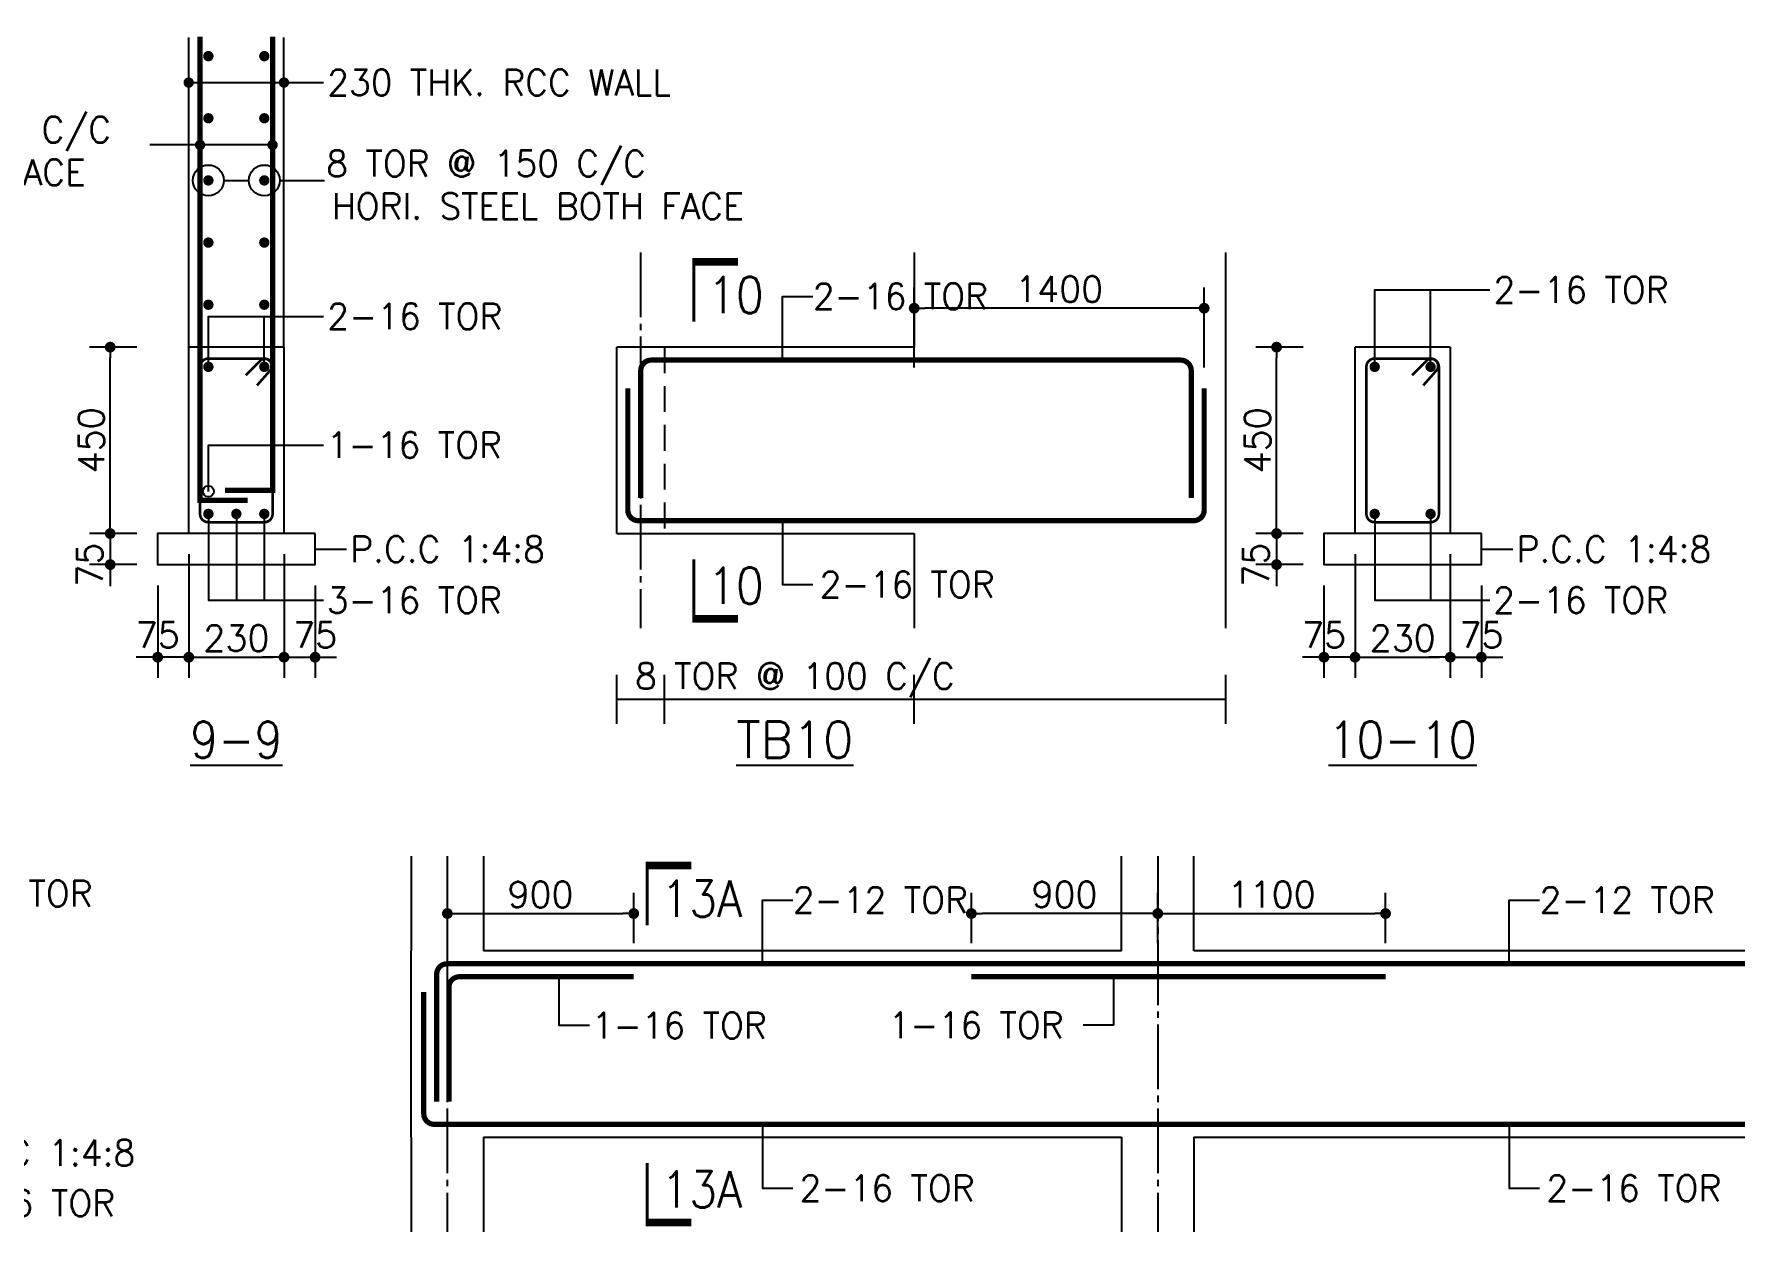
# Model space of a CAD drawing. Extents: x -200722 to 834823, y -494970 to 88783.
# Drawn here: x 269703 to 286128, y -381588 to -370021 of the extents above; entities that cross this region are included whole.
import ezdxf
from ezdxf.enums import TextEntityAlignment as Align

# ---------------------------------------------------------------- set-up
doc = ezdxf.new("R2010")
doc.units = 0
doc.header["$LTSCALE"] = 100
doc.header["$MEASUREMENT"] = 0
doc.header["$PDMODE"] = 34
doc.linetypes.add('CL', pattern=[3.25, 2.5, -0.25, 0.25, -0.25])
doc.linetypes.add('HIDDEN', pattern=[0.375, 0.25, -0.125])
doc.layers.get('0').update_dxf_attribs({"linetype": 'CONTINUOUS'})
doc.layers.get('DEFPOINTS').update_dxf_attribs({"linetype": 'CONTINUOUS'})
for name, color, linetype in [('ARO', 7, 'CONTINUOUS'), ('B_NO', 3, 'CONTINUOUS'), ('BEAM', 4, 'CONTINUOUS'), ('CL', 8, 'CL'), ('FOOTING DIM', 4, 'CONTINUOUS'), ('STEEL', 6, 'CONTINUOUS'), ('TEXT', 2, 'CONTINUOUS')]:
    doc.layers.add(name, color=color, linetype=linetype)
doc.styles.add('ROMANS', font='romans.shx')
doc.styles.get("Standard").update_dxf_attribs({"font": 'simplex.shx'})
doc.linetypes.add('ZIGZAG', pattern='A,0.0001,-0.2,[131,ltypeshp.shx,S=0.2,R=0,X=-0.2,Y=0],-0.4,[131,ltypeshp.shx,S=0.2,R=180,X=0.2,Y=0],-0.2', length=0.8001)
doc.dimstyles.new('STANDARD$0', dxfattribs={"dimtxt": 2.5, "dimasz": 2.5, "dimexe": 2, "dimexo": 0.7, "dimgap": 0.9, "dimtad": 1, "dimdec": 0, "dimdsep": 46, "dimtxsty": 'ROMANS', "dimcen": 0.09, "dimclrd": 4, "dimclre": 4, "dimclrt": 3, "dimadec": 0, "dimazin": 0, "dimtfac": 1, "dimtdec": 0, "dimtmove": 0, "dimatfit": 3, "dimfxl": 1, "dimtolj": 1, "dimtzin": 0, "dimarcsym": 0})

# ---------------------------------------------------------------- blocks, each defined once
blk = doc.blocks.new('DOT')
at = {"color": 0, "linetype": 'ByBlock'}
blk.add_line((-0.5, 0), (-1, 0), dxfattribs=at)
at = {"color": 0, "linetype": 'ByBlock', "const_width": 0.5}
blk.add_lwpolyline([(-0.25, 0, 1), (0.25, 0, 1)], format="xyb", close=True, dxfattribs=at)
blk = doc.blocks.new('*D1467')
at = {"layer": 'BEAM', "color": 0, "lineweight": -2, "transparency": 16777216}
for p, q in [((271197, -375044), (271197, -376238)), ((272117, -375044), (272117, -376238)), ((271301, -376038), (272013, -376038))]:
    blk.add_line(p, q, dxfattribs=at)
at = {"layer": 'DEFPOINTS', "color": 0, "lineweight": 30, "transparency": 16777216}
for p in [(271197, -374844), (272117, -374844), (272117, -376038)]:
    blk.add_point(p, dxfattribs=at)
at = {"layer": 'BEAM', "color": 0, "lineweight": -2, "transparency": 16777216, "xscale": 104, "yscale": 104, "zscale": 104, "rotation": 180}
blk.add_blockref('DOT', (271197, -376038), dxfattribs=at)
at = {"layer": 'BEAM', "color": 0, "lineweight": -2, "transparency": 16777216, "xscale": 104, "yscale": 104, "zscale": 104}
blk.add_blockref('DOT', (272117, -376038), dxfattribs=at)
at = {"layer": 'BEAM', "color": 0, "transparency": 16777216, "insert": (271657, -375854), "char_height": 248, "attachment_point": 5}
blk.add_mtext('\\A1;230', dxfattribs=at)
blk = doc.blocks.new('_DOT')
at = {"color": 0, "linetype": 'ByBlock'}
blk.add_line((-0.5, 0), (-1, 0), dxfattribs=at)
at = {"color": 0, "linetype": 'ByBlock', "const_width": 0.5}
blk.add_lwpolyline([(-0.25, 0, 1), (0.25, 0, 1)], format="xyb", close=True, dxfattribs=at)
blk = doc.blocks.new('*D1468')
at = {"layer": 'BEAM', "color": 0, "lineweight": -2, "transparency": 16777216}
for p, q in [((270697, -373044), (270239, -373044)), ((270439, -374740), (270439, -373148)), ((270697, -374844), (270239, -374844))]:
    blk.add_line(p, q, dxfattribs=at)
at = {"layer": 'DEFPOINTS', "color": 0, "lineweight": 30, "transparency": 16777216}
for p in [(270439, -373044), (270897, -373044), (270897, -374844)]:
    blk.add_point(p, dxfattribs=at)
at = {"layer": 'BEAM', "color": 0, "lineweight": -2, "transparency": 16777216, "xscale": 104, "yscale": 104, "zscale": 104}
for p, rotation in [((270439, -373044), 90), ((270439, -374844), 270)]:
    blk.add_blockref('DOT', p, dxfattribs=dict(at, rotation=rotation))
at = {"layer": 'BEAM', "color": 0, "transparency": 16777216, "insert": (270255, -373944), "char_height": 248, "attachment_point": 5, "rotation": 90}
blk.add_mtext('\\A1;450', dxfattribs=at)
blk = doc.blocks.new('*D1469')
at = {"layer": 'BEAM', "color": 0, "lineweight": -2, "transparency": 16777216}
for p, q in [((272117, -375344), (272117, -376238)), ((272417, -375344), (272417, -376238)), ((272013, -376038), (271909, -376038)), ((272117, -376038), (272417, -376038)), ((272521, -376038), (272625, -376038))]:
    blk.add_line(p, q, dxfattribs=at)
at = {"layer": 'DEFPOINTS', "color": 0, "lineweight": 30, "transparency": 16777216}
for p in [(272117, -375144), (272417, -375144), (272417, -376038)]:
    blk.add_point(p, dxfattribs=at)
at = {"layer": 'BEAM', "color": 0, "lineweight": -2, "transparency": 16777216, "xscale": 104, "yscale": 104, "zscale": 104}
blk.add_blockref('DOT', (272117, -376038), dxfattribs=at)
at = {"layer": 'BEAM', "color": 0, "lineweight": -2, "transparency": 16777216, "xscale": 104, "yscale": 104, "zscale": 104, "rotation": 180}
blk.add_blockref('DOT', (272417, -376038), dxfattribs=at)
at = {"layer": 'BEAM', "color": 0, "transparency": 16777216, "insert": (272417, -375822), "char_height": 248, "attachment_point": 5}
blk.add_mtext('\\A1;75', dxfattribs=at)
blk = doc.blocks.new('*D1470')
at = {"layer": 'BEAM', "color": 0, "lineweight": -2, "transparency": 16777216}
for p, q in [((270897, -375344), (270897, -376238)), ((271197, -375344), (271197, -376238)), ((270793, -376038), (270689, -376038)), ((271197, -376038), (270897, -376038)), ((271301, -376038), (271405, -376038))]:
    blk.add_line(p, q, dxfattribs=at)
at = {"layer": 'DEFPOINTS', "color": 0, "lineweight": 30, "transparency": 16777216}
for p in [(270897, -375144), (271197, -375144), (270897, -376038)]:
    blk.add_point(p, dxfattribs=at)
at = {"layer": 'BEAM', "color": 0, "lineweight": -2, "transparency": 16777216, "xscale": 104, "yscale": 104, "zscale": 104}
blk.add_blockref('DOT', (270897, -376038), dxfattribs=at)
at = {"layer": 'BEAM', "color": 0, "lineweight": -2, "transparency": 16777216, "xscale": 104, "yscale": 104, "zscale": 104, "rotation": 180}
blk.add_blockref('DOT', (271197, -376038), dxfattribs=at)
at = {"layer": 'BEAM', "color": 0, "transparency": 16777216, "insert": (270897, -375822), "char_height": 248, "attachment_point": 5}
blk.add_mtext('\\A1;75', dxfattribs=at)
blk = doc.blocks.new('*D1471')
at = {"layer": 'BEAM', "color": 0, "lineweight": -2, "transparency": 16777216}
for p, q in [((270439, -374740), (270439, -374636)), ((270697, -374844), (270239, -374844)), ((270439, -374844), (270439, -375144)), ((270697, -375144), (270239, -375144)), ((270439, -375248), (270439, -375352))]:
    blk.add_line(p, q, dxfattribs=at)
at = {"layer": 'DEFPOINTS', "color": 0, "lineweight": 30, "transparency": 16777216}
for p in [(270897, -374844), (270439, -375144), (270897, -375144)]:
    blk.add_point(p, dxfattribs=at)
at = {"layer": 'BEAM', "color": 0, "lineweight": -2, "transparency": 16777216, "xscale": 104, "yscale": 104, "zscale": 104}
for p, rotation in [((270439, -374844), 270), ((270439, -375144), 90)]:
    blk.add_blockref('DOT', p, dxfattribs=dict(at, rotation=rotation))
at = {"layer": 'BEAM', "color": 0, "transparency": 16777216, "insert": (270239, -375144), "char_height": 248, "attachment_point": 5, "rotation": 90}
blk.add_mtext('\\A1;75', dxfattribs=at)
blk = doc.blocks.new('*D1472')
at = {"layer": 'BEAM', "color": 0, "lineweight": -2, "transparency": 16777216}
for p, q in [((282459, -375044), (282459, -376238)), ((283379, -375044), (283379, -376238)), ((282563, -376038), (283275, -376038))]:
    blk.add_line(p, q, dxfattribs=at)
at = {"layer": 'DEFPOINTS', "color": 0, "lineweight": 30, "transparency": 16777216}
for p in [(282459, -374844), (283379, -374844), (283379, -376038)]:
    blk.add_point(p, dxfattribs=at)
at = {"layer": 'BEAM', "color": 0, "lineweight": -2, "transparency": 16777216, "xscale": 104, "yscale": 104, "zscale": 104, "rotation": 180}
blk.add_blockref('DOT', (282459, -376038), dxfattribs=at)
at = {"layer": 'BEAM', "color": 0, "lineweight": -2, "transparency": 16777216, "xscale": 104, "yscale": 104, "zscale": 104}
blk.add_blockref('DOT', (283379, -376038), dxfattribs=at)
at = {"layer": 'BEAM', "color": 0, "transparency": 16777216, "insert": (282919, -375854), "char_height": 248, "attachment_point": 5}
blk.add_mtext('\\A1;230', dxfattribs=at)
blk = doc.blocks.new('*D1473')
at = {"layer": 'BEAM', "color": 0, "lineweight": -2, "transparency": 16777216}
for p, q in [((281959, -373044), (281501, -373044)), ((281701, -374740), (281701, -373148)), ((281959, -374844), (281501, -374844))]:
    blk.add_line(p, q, dxfattribs=at)
at = {"layer": 'DEFPOINTS', "color": 0, "lineweight": 30, "transparency": 16777216}
for p in [(281701, -373044), (282159, -373044), (282159, -374844)]:
    blk.add_point(p, dxfattribs=at)
at = {"layer": 'BEAM', "color": 0, "lineweight": -2, "transparency": 16777216, "xscale": 104, "yscale": 104, "zscale": 104}
for p, rotation in [((281701, -373044), 90), ((281701, -374844), 270)]:
    blk.add_blockref('DOT', p, dxfattribs=dict(at, rotation=rotation))
at = {"layer": 'BEAM', "color": 0, "transparency": 16777216, "insert": (281517, -373944), "char_height": 248, "attachment_point": 5, "rotation": 90}
blk.add_mtext('\\A1;450', dxfattribs=at)
blk = doc.blocks.new('*D1474')
at = {"layer": 'BEAM', "color": 0, "lineweight": -2, "transparency": 16777216}
for p, q in [((283379, -375344), (283379, -376238)), ((283679, -375344), (283679, -376238)), ((283275, -376038), (283171, -376038)), ((283379, -376038), (283679, -376038)), ((283783, -376038), (283887, -376038))]:
    blk.add_line(p, q, dxfattribs=at)
at = {"layer": 'DEFPOINTS', "color": 0, "lineweight": 30, "transparency": 16777216}
for p in [(283379, -375144), (283679, -375144), (283679, -376038)]:
    blk.add_point(p, dxfattribs=at)
at = {"layer": 'BEAM', "color": 0, "lineweight": -2, "transparency": 16777216, "xscale": 104, "yscale": 104, "zscale": 104}
blk.add_blockref('DOT', (283379, -376038), dxfattribs=at)
at = {"layer": 'BEAM', "color": 0, "lineweight": -2, "transparency": 16777216, "xscale": 104, "yscale": 104, "zscale": 104, "rotation": 180}
blk.add_blockref('DOT', (283679, -376038), dxfattribs=at)
at = {"layer": 'BEAM', "color": 0, "transparency": 16777216, "insert": (283679, -375822), "char_height": 248, "attachment_point": 5}
blk.add_mtext('\\A1;75', dxfattribs=at)
blk = doc.blocks.new('*D1475')
at = {"layer": 'BEAM', "color": 0, "lineweight": -2, "transparency": 16777216}
for p, q in [((282159, -375344), (282159, -376238)), ((282459, -375344), (282459, -376238)), ((282055, -376038), (281951, -376038)), ((282459, -376038), (282159, -376038)), ((282563, -376038), (282667, -376038))]:
    blk.add_line(p, q, dxfattribs=at)
at = {"layer": 'DEFPOINTS', "color": 0, "lineweight": 30, "transparency": 16777216}
for p in [(282159, -375144), (282459, -375144), (282159, -376038)]:
    blk.add_point(p, dxfattribs=at)
at = {"layer": 'BEAM', "color": 0, "lineweight": -2, "transparency": 16777216, "xscale": 104, "yscale": 104, "zscale": 104}
blk.add_blockref('DOT', (282159, -376038), dxfattribs=at)
at = {"layer": 'BEAM', "color": 0, "lineweight": -2, "transparency": 16777216, "xscale": 104, "yscale": 104, "zscale": 104, "rotation": 180}
blk.add_blockref('DOT', (282459, -376038), dxfattribs=at)
at = {"layer": 'BEAM', "color": 0, "transparency": 16777216, "insert": (282159, -375822), "char_height": 248, "attachment_point": 5}
blk.add_mtext('\\A1;75', dxfattribs=at)
blk = doc.blocks.new('*D1476')
at = {"layer": 'BEAM', "color": 0, "lineweight": -2, "transparency": 16777216}
for p, q in [((281701, -374740), (281701, -374636)), ((281959, -374844), (281501, -374844)), ((281701, -374844), (281701, -375144)), ((281959, -375144), (281501, -375144)), ((281701, -375248), (281701, -375352))]:
    blk.add_line(p, q, dxfattribs=at)
at = {"layer": 'DEFPOINTS', "color": 0, "lineweight": 30, "transparency": 16777216}
for p in [(282159, -374844), (281701, -375144), (282159, -375144)]:
    blk.add_point(p, dxfattribs=at)
at = {"layer": 'BEAM', "color": 0, "lineweight": -2, "transparency": 16777216, "xscale": 104, "yscale": 104, "zscale": 104}
for p, rotation in [((281701, -374844), 270), ((281701, -375144), 90)]:
    blk.add_blockref('DOT', p, dxfattribs=dict(at, rotation=rotation))
at = {"layer": 'BEAM', "color": 0, "transparency": 16777216, "insert": (281501, -375144), "char_height": 248, "attachment_point": 5, "rotation": 90}
blk.add_mtext('\\A1;75', dxfattribs=at)
blk = doc.blocks.new('*D1477')
at = {"layer": 'BEAM', "color": 0, "lineweight": -2, "transparency": 16777216}
for p, q in [((278202, -373241), (278202, -372468)), ((281002, -373241), (281002, -372468)), ((280898, -372668), (278306, -372668))]:
    blk.add_line(p, q, dxfattribs=at)
at = {"layer": 'DEFPOINTS', "color": 0, "lineweight": 30, "transparency": 16777216}
for p in [(278202, -372668), (278202, -373441, 1102), (281002, -373441, 0)]:
    blk.add_point(p, dxfattribs=at)
at = {"layer": 'BEAM', "color": 0, "lineweight": -2, "transparency": 16777216, "xscale": 104, "yscale": 104, "zscale": 104, "rotation": 180}
blk.add_blockref('DOT', (278202, -372668), dxfattribs=at)
at = {"layer": 'BEAM', "color": 0, "lineweight": -2, "transparency": 16777216, "xscale": 104, "yscale": 104, "zscale": 104}
blk.add_blockref('DOT', (281002, -372668), dxfattribs=at)
at = {"layer": 'BEAM', "color": 0, "transparency": 16777216, "insert": (279602, -372484), "char_height": 248, "attachment_point": 5}
blk.add_mtext('\\A1;1400', dxfattribs=at)
blk = doc.blocks.new('*D1917')
at = {"layer": 'BEAM', "color": 0, "lineweight": -2, "transparency": 16777216}
for p, q in [((278754, -378798), (278754, -378313)), ((280554, -378798), (280554, -378313)), ((280450, -378513), (278858, -378513))]:
    blk.add_line(p, q, dxfattribs=at)
at = {"layer": 'DEFPOINTS', "color": 0, "lineweight": 30, "transparency": 16777216}
for p in [(278754, -378513), (278754, -378998), (280554, -378998)]:
    blk.add_point(p, dxfattribs=at)
at = {"layer": 'BEAM', "color": 0, "lineweight": -2, "transparency": 16777216, "xscale": 104, "yscale": 104, "zscale": 104, "rotation": 180}
blk.add_blockref('DOT', (278754, -378513), dxfattribs=at)
at = {"layer": 'BEAM', "color": 0, "lineweight": -2, "transparency": 16777216, "xscale": 104, "yscale": 104, "zscale": 104}
blk.add_blockref('DOT', (280554, -378513), dxfattribs=at)
at = {"layer": 'BEAM', "color": 0, "transparency": 16777216, "insert": (279654, -378329), "char_height": 248, "attachment_point": 5}
blk.add_mtext('\\A1;900', dxfattribs=at)
blk = doc.blocks.new('*D1920')
at = {"layer": 'BEAM', "color": 0, "lineweight": -2, "transparency": 16777216}
for p, q in [((273694, -378798), (273694, -378313)), ((275494, -378798), (275494, -378313)), ((273798, -378513), (275390, -378513))]:
    blk.add_line(p, q, dxfattribs=at)
at = {"layer": 'DEFPOINTS', "color": 0, "lineweight": 30, "transparency": 16777216}
for p in [(275494, -378513), (273694, -378998), (275494, -378998)]:
    blk.add_point(p, dxfattribs=at)
at = {"layer": 'BEAM', "color": 0, "lineweight": -2, "transparency": 16777216, "xscale": 104, "yscale": 104, "zscale": 104, "rotation": 180}
blk.add_blockref('DOT', (273694, -378513), dxfattribs=at)
at = {"layer": 'BEAM', "color": 0, "lineweight": -2, "transparency": 16777216, "xscale": 104, "yscale": 104, "zscale": 104}
blk.add_blockref('DOT', (275494, -378513), dxfattribs=at)
at = {"layer": 'BEAM', "color": 0, "transparency": 16777216, "insert": (274594, -378329), "char_height": 248, "attachment_point": 5}
blk.add_mtext('\\A1;900', dxfattribs=at)
blk = doc.blocks.new('*D1924')
at = {"layer": 'BEAM', "color": 0, "lineweight": -2, "transparency": 16777216}
for p, q in [((280554, -378798), (280554, -378313)), ((282754, -378798), (282754, -378313)), ((280658, -378513), (282650, -378513))]:
    blk.add_line(p, q, dxfattribs=at)
at = {"layer": 'DEFPOINTS', "color": 0, "lineweight": 30, "transparency": 16777216}
for p in [(282754, -378513), (280554, -378998), (282754, -378998)]:
    blk.add_point(p, dxfattribs=at)
at = {"layer": 'BEAM', "color": 0, "lineweight": -2, "transparency": 16777216, "xscale": 104, "yscale": 104, "zscale": 104, "rotation": 180}
blk.add_blockref('DOT', (280554, -378513), dxfattribs=at)
at = {"layer": 'BEAM', "color": 0, "lineweight": -2, "transparency": 16777216, "xscale": 104, "yscale": 104, "zscale": 104}
blk.add_blockref('DOT', (282754, -378513), dxfattribs=at)
at = {"layer": 'BEAM', "color": 0, "transparency": 16777216, "insert": (281654, -378329), "char_height": 248, "attachment_point": 5}
blk.add_mtext('\\A1;1100', dxfattribs=at)

msp = doc.modelspace()

# ---------------------------------------------------------------- linework, layer by layer
at = {"ltscale": 0.4}
for p, q in [((271196.6, -373044.3, 1101.5), (271196.6, -370055.4, 1101.5)), ((272116.6, -373044.3, 1101.5), (272116.6, -370055.4, 1101.5))]:
    msp.add_line(p, q, dxfattribs=at)
at = {"layer": 'ARO', "color": 2}
for points, elevation in [([(276930.7, -373169.3), (276930.7, -372553.5), (277223.8, -372553.5)], 1101.5), ([(276930.7, -374719.3), (276930.7, -375335.2), (277223.8, -375335.2)], 1101.5), ([(276737, -378998.1), (276737, -378382.3), (277030.1, -378382.3)], -1101.5), ([(283948.3, -378998.1), (283948.3, -378382.3), (284241.4, -378382.3)], -1101.5), ([(274772.1, -379123.1), (274772.1, -379590.1), (275065.2, -379590.1)], -1101.5), ([(280125.6, -379123.1), (280125.6, -379590.1), (279832.6, -379590.1)], 0), ([(276737, -380548.1), (276737, -381164), (277030.1, -381164)], -1101.5), ([(283948.3, -380548.1), (283948.3, -381164), (284241.4, -381164)], -1101.5)]:
    msp.add_lwpolyline(points, dxfattribs=dict(at, elevation=elevation))
at = {"layer": 'B_NO', "color": 7}
for points, elevation in [([(276074.7, -372797.2, 30, 30, 0), (276074.7, -372220.7, 75, 75, 0), (276502.1, -372220.7, 75, 75, 0)], 1101.5), ([(276074.7, -375091.5, 30, 30, 0), (276074.7, -375668, 75, 75, 0), (276502.1, -375668, 75, 75, 0)], 1101.5), ([(275623.6, -378626, 30, 30, 0), (275623.6, -378049.5, 75, 75, 0), (276051.1, -378049.5, 75, 75, 0)], -1101.5), ([(275623.6, -380920.3, 30, 30, 0), (275623.6, -381496.8, 75, 75, 0), (276051.1, -381496.8, 75, 75, 0)], -1101.5)]:
    msp.add_lwpolyline(points, format="xyseb", dxfattribs=dict(at, elevation=elevation))
at = {"layer": 'BEAM', "linetype": 'ByBlock'}
for p, q in [((278202.1, -372129.9, 1101.5), (278202.1, -373044.3, 1101.5)), ((275330.1, -374844.3, 1101.5), (275330.1, -373044.3, 1101.5)), ((275330.1, -374844.3, 1101.5), (278202.1, -374844.3, 1101.5)), ((278202.1, -374844.3, 1101.5), (278202.1, -375758.7, 1101.5)), ((275330.1, -376682, 1101.5), (275330.1, -376206.7, 1101.5)), ((275790.1, -376682, 1101.5), (275790.1, -376206.7, 1101.5)), ((278202.1, -376682, 1101.5), (278202.1, -376206.7, 1101.5)), ((281210.1, -376682, 1101.5), (281210.1, -376206.7, 1101.5)), ((275330.1, -376444.3, 1101.5), (281210.1, -376444.3, 1101.5)), ((273343.7, -377958.7, 0), (273343.7, -378873.1, 0)), ((274043.7, -377958.7, 0), (274043.7, -378873.1, 0)), ((280203.7, -378873.1, 0), (280203.7, -377958.7, 0)), ((280903.7, -378873.1, 0), (280903.7, -377958.7, 0)), ((273343.7, -380673.1, 0), (273343.7, -378873.1, 0)), ((273343.7, -380673.1, 0), (273343.7, -381587.5, 0)), ((274043.7, -380673.1, 0), (280203.7, -380673.1, 0)), ((274043.7, -380673.1, 0), (274043.7, -381587.5, 0)), ((280203.7, -380673.1, 0), (280203.7, -381587.5, 0)), ((280903.7, -380673.1, 0), (289075.7, -380673.1, 0)), ((280903.7, -380673.1, 0), (280903.7, -381587.5, 0))]:
    msp.add_line(p, q, dxfattribs=at)
at = {"layer": 'BEAM', "linetype": 'ZIGZAG', "ltscale": 3}
msp.add_line((281210.1, -375758.7, 1101.5), (281210.1, -372129.9, 1101.5), dxfattribs=at)
at = {"layer": 'BEAM'}
for p, q in [((272116.6, -373044.3, 1101.5), (271196.6, -373044.3, 1101.5)), ((271196.6, -374844.3, 1101.5), (271196.6, -373044.3, 1101.5)), ((272116.6, -373044.3, 1101.5), (272116.6, -374844.3, 1101.5)), ((283378.6, -373044.3, 1101.5), (282458.6, -373044.3, 1101.5)), ((282458.6, -374844.3, 1101.5), (282458.6, -373044.3, 1101.5)), ((283378.6, -373044.3, 1101.5), (283378.6, -374844.3, 1101.5)), ((272116.6, -374844.3, 1101.5), (271196.6, -374844.3, 1101.5)), ((283378.6, -374844.3, 1101.5), (282458.6, -374844.3, 1101.5))]:
    msp.add_line(p, q, dxfattribs=at)
at = {"layer": 'BEAM', "linetype": 'HIDDEN', "ltscale": 10}
msp.add_line((275790.1, -373044.3, 1101.5), (275790.1, -374844.3, 1101.5), dxfattribs=at)
at = {"layer": 'BEAM', "elevation": 1101.5}
for points in [[(283378.6, -373644.3), (283378.6, -374844.3)], [(272116.6, -374030.4), (272116.6, -374844.3)]]:
    msp.add_lwpolyline(points, dxfattribs=at)
for points in [[(272416.6, -374844.3), (270896.6, -374844.3), (270896.6, -375144.3), (272416.6, -375144.3)], [(283678.6, -374844.3), (282158.6, -374844.3), (282158.6, -375144.3), (283678.6, -375144.3)]]:
    msp.add_lwpolyline(points, close=True, dxfattribs=at)
at = {"layer": 'CL', "linetype": 'CL', "lineweight": -3, "ltscale": 2.5}
for p, q in [((275560.1, -372129.9, 1101.5), (275560.1, -375758.7, 1101.5)), ((273693.7, -377958.7), (273693.7, -381587.5, 0)), ((280553.7, -377958.7, 0), (280553.7, -381587.5, 0))]:
    msp.add_line(p, q, dxfattribs=at)
at = {"layer": 'FOOTING DIM'}
for p, q in [((278202.1, -373044.3, 1036), (275330.1, -373044.3, 1007)), ((280203.7, -378873.1, -20.1), (274043.7, -378873.1, -62.1)), ((289075.7, -378873.1, -7.1), (280903.7, -378873.1, -15.7))]:
    msp.add_line(p, q, dxfattribs=at)
at = {"layer": 'STEEL', "const_width": 50.8, "elevation": 1101.5}
for points in [[(271765.6, -374522.2), (271306.6, -374522.2), (271306.6, -370046.1)], [(271547.5, -374426.2), (272006.6, -374426.2), (272006.6, -370046.1)]]:
    msp.add_lwpolyline(points, dxfattribs=at)
at = {"layer": 'STEEL', "elevation": 1101.5}
for points, const_width in [([(271361.6, -370234.3, 1), (271411.6, -370234.3, 1)], 50), ([(271901.6, -370234.3, 1), (271951.6, -370234.3, 1)], 50), ([(271361.6, -370834.3, 1), (271411.6, -370834.3, 1)], 50), ([(271901.6, -370834.3, 1), (271951.6, -370834.3, 1)], 50), ([(271361.6, -371434.3, 1), (271411.6, -371434.3, 1)], 50), ([(271901.6, -371434.3, 1), (271951.6, -371434.3, 1)], 50), ([(271361.6, -372034.3, 1), (271411.6, -372034.3, 1)], 50), ([(271901.6, -372034.3, 1), (271951.6, -372034.3, 1)], 50), ([(271361.6, -372634.3, 1), (271411.6, -372634.3, 1)], 50), ([(271901.6, -372634.3, 1), (271951.6, -372634.3, 1)], 50), ([(271386.6, -373154.3), (271926.6, -373154.3, -0.4142136), (272006.6, -373234.3), (272006.6, -374654.3, -0.4142136), (271926.6, -374734.3), (271386.6, -374734.3, -0.4142136), (271306.6, -374654.3), (271306.6, -373234.3, -0.4142136)], 25.4), ([(282648.6, -373154.3), (283188.6, -373154.3, -0.4142136), (283268.6, -373234.3), (283268.6, -374654.3, -0.4142136), (283188.6, -374734.3), (282648.6, -374734.3, -0.4142136), (282568.6, -374654.3), (282568.6, -373234.3, -0.4142136)], 25.4), ([(271361.6, -373234.3, 1), (271411.6, -373234.3, 1)], 50), ([(271901.6, -373234.3, 1), (271951.6, -373234.3, 1)], 50), ([(282623.6, -373234.3, 1), (282673.6, -373234.3, 1)], 50), ([(283163.6, -373234.3, 1), (283213.6, -373234.3, 1)], 50), ([(271361.6, -374654.3, -1), (271411.6, -374654.3, -1)], 50), ([(271631.6, -374654.3, -1), (271681.6, -374654.3, -1)], 50), ([(271901.6, -374654.3, -1), (271951.6, -374654.3, -1)], 50), ([(282623.6, -374654.3, -1), (282673.6, -374654.3, -1)], 50), ([(283163.6, -374654.3, -1), (283213.6, -374654.3, -1)], 50)]:
    msp.add_lwpolyline(points, format="xyb", close=True, dxfattribs=dict(at, const_width=const_width))
at = {"layer": 'STEEL'}
for points, const_width, elevation in [([(271748, -373315.3), (271888.4, -373173.5, -0.9245164), (271982.7, -373269.2), (271855.3, -373414.2, -122.114008)], 25, 1101.5), ([(280877.2, -374500.2), (280877.2, -373270.9, 0.4142136), (280775.6, -373169.3), (275661.9, -373169.3, 0.4142136), (275561.9, -373269.3), (275561.9, -374500.2)], 50.8, 0), ([(283010, -373315.3), (283150.4, -373173.5, -0.9245164), (283244.7, -373269.2), (283117.4, -373414.2, -122.114008)], 25, 1101.5), ([(275436.9, -373441), (275436.9, -374617.7, 0.4142136), (275538.5, -374719.3), (280900.6, -374719.3, 0.4142136), (281002.2, -374617.7), (281002.2, -373441)], 50.8, 0), ([(297564.8, -380329), (297564.8, -379099.7, 0.4142136), (297463.2, -378998.1), (273691.3, -378998.1, 0.4142136), (273591.3, -379098.1), (273591.3, -380329)], 50.8, -1101.5), ([(273466.3, -379269.8), (273466.3, -380446.5, 0.4142136), (273567.9, -380548.1), (297588.2, -380548.1, 0.4142136), (297689.8, -380446.5), (297689.8, -379269.8)], 50.8, -1101.5)]:
    msp.add_lwpolyline(points, format="xyb", dxfattribs=dict(at, const_width=const_width, elevation=elevation))
at = {"layer": 'STEEL', "color": 3, "const_width": 50.8, "elevation": -1101.5}
msp.add_lwpolyline([(273708.8, -380329), (273708.8, -379224.7, -0.4142136), (273810.4, -379123.1), (275493.7, -379123.1)], format="xyb", dxfattribs=at)
at = {"layer": 'STEEL', "color": 3, "const_width": 50.8, "elevation": 0}
msp.add_lwpolyline([(282753.7, -379123.1), (278753.7, -379123.1)], dxfattribs=at)
at = {"layer": 'STEEL', "color": 7}
msp.add_circle((271386.6, -374436.3, 1101.5), 52.6, dxfattribs=at)
at = {"layer": 'TEXT'}
for p, q in [((272006.6, -371091.9, 1101.5), (270822.8, -371091.9, 1101.5)), ((271535.4, -371434.3, 1101.5), (271777.8, -371434.3, 1101.5)), ((272075.4, -371434.3, 1101.5), (272506.6, -371434.3, 1101.5))]:
    msp.add_line(p, q, dxfattribs=at)
at = {"layer": 'TEXT', "const_width": 50, "elevation": 1101.5}
for points in [[(271171.6, -370489.4, 1), (271221.6, -370489.4, 1)], [(272091.6, -370489.4, 1), (272141.6, -370489.4, 1)], [(271281.6, -371091.9, 1), (271331.6, -371091.9, 1)], [(271981.6, -371091.9, 1), (272031.6, -371091.9, 1)]]:
    msp.add_lwpolyline(points, format="xyb", close=True, dxfattribs=at)
at = {"layer": 'TEXT', "elevation": 1101.5}
for points in [[(271196.6, -370489.4), (272498.1, -370489.4)], [(282648.6, -373234.3), (282648.6, -372490.6), (283760.2, -372490.6)], [(283188.6, -373234.3), (283188.6, -372490.6)], [(271386.6, -373234.3), (271386.6, -372747), (272498.1, -372747)], [(271926.6, -373234.3), (271926.6, -372747)], [(271386.6, -374436.3), (271386.6, -373989.1), (272498.1, -373989.1)], [(271386.6, -374654.3), (271386.6, -375487.6), (272498.1, -375487.6)], [(271656.6, -374654.3), (271656.6, -375487.6)], [(271926.6, -374654.3), (271926.6, -375487.6)], [(282648.6, -374654.3), (282648.6, -375487.6), (283760.2, -375487.6)], [(283188.6, -374654.3), (283188.6, -375487.6)], [(272416.6, -374994.3), (272720.1, -374994.3)], [(283678.6, -374994.3), (283982.1, -374994.3)]]:
    msp.add_lwpolyline(points, dxfattribs=at)
at = {"layer": 'TEXT'}
for centre in [(271386.6, -371434.3, 1101.5), (271926.6, -371434.3, 1101.5)]:
    msp.add_circle(centre, 148.8, dxfattribs=at)

# ---------------------------------------------------------------- texts
at = {"layer": 'B_NO', "width": 0.9}
for s, p in [('10', (276210.3, -372541.2, 1101.5)), ('10', (276210.3, -375347.5, 1101.5)), ('13A', (275759.3, -378370, -1101.5)), ('13A', (275759.3, -381176.3, -1101.5))]:
    msp.add_text(s, height=350, dxfattribs=at).set_placement(p, align=Align.MIDDLE_LEFT)
at = {"layer": 'B_NO', "color": 2}
for s, height, width, p in [('8 TOR @ 100 C/C', 250, 0.98, (277050.1, -376237.2, 0)), ('%%U9-9', 350, 0.9, (271656.6, -376834.6, 1101.5)), ('%%UTB10', 350, 0.98, (277050.1, -376834.6, 0)), ('%%U10-10', 350, 0.9, (282918.6, -376834.6, 1101.5))]:
    msp.add_text(s, height=height, dxfattribs=dict(at, width=width)).set_placement(p, align=Align.MIDDLE)
at = {"layer": 'TEXT', "width": 0.98}
for s, p in [('230 THK. RCC WALL', (272534.5, -370489.4, 1101.5)), ('10 TOR @ 150 C/C', (267150.3, -370944.1, 1101.5)), ('8 TOR @ 150 C/C', (272524.9, -371271.7, 1101.5)), ('VER. STEEL BOTH FACE', (266380.3, -371355.8, 1101.5)), ('HORI. STEEL BOTH FACE', (272578.1, -371683.4, 1101.5)), ('2-16 TOR', (277223.8, -372553.5, 1101.5)), ('2-16 TOR', (283796.5, -372490.6, 1101.5)), ('2-16 TOR', (272534.5, -372747, 1101.5)), ('1-16 TOR', (272529.8, -373989.1, 1101.5)), ('P.C.C 1:4:8', (272756.4, -374994.3, 1101.5)), ('P.C.C 1:4:8', (284018.5, -374994.3, 1101.5)), ('2-16 TOR', (277288.7, -375335.2, 1101.5)), ('3-16 TOR', (272529.8, -375487.6, 1101.5)), ('2-16 TOR', (283791.9, -375487.6, 1101.5)), ('2-12 TOR', (268578.2, -378319.4)), ('2-12 TOR', (277030.1, -378382.3, -1101.5)), ('2-12 TOR', (284241.4, -378382.3, -1101.5)), ('1-16 TOR', (275088.2, -379594, -1101.5)), ('1-16 TOR', (277954.6, -379590.1, 0)), ('P.C.C 1:4:8', (268800.1, -380823.1)), ('2-16 TOR', (277095, -381164, -1101.5)), ('2-16 TOR', (284306.3, -381164, -1101.5)), ('2-16 TOR', (268795.6, -381310.3, 0))]:
    msp.add_text(s, height=250, dxfattribs=at).set_placement(p, align=Align.MIDDLE_LEFT)

# ---------------------------------------------------------------- dimensions: what is measured, and where the dimension line sits
at = {"layer": 'BEAM'}
for base, p1, p2, override, picture, middle in [((278202.1, -372668.1), (281002.2, -373441, 0), (278202.1, -373441, 1101.5), {"dimscale": 8, "dimtxt": 31, "dimasz": 13, "dimexe": 25, "dimexo": 25, "dimgap": 7.5, "dimlfac": 0.5, "dimzin": 3, "dimtxsty": 'Standard', "dimblk": 'DOT', "dimcen": 3, "dimdle": 4, "dimclrd": 0, "dimclre": 0, "dimclrt": 0, "dimtmove": 2, "dimldrblk": 'DOT', "dimtzin": 3}, '*D1477', (279602.2, -372484.1)), ((272116.6, -376038.2, 1101.5), (271196.6, -374844.3, 1101.5), (272116.6, -374844.3, 1101.5), {"dimscale": 8, "dimtxt": 31, "dimasz": 13, "dimexe": 25, "dimexo": 25, "dimgap": 7.5, "dimdec": 0, "dimlfac": 0.25, "dimzin": 3, "dimtxsty": 'Standard', "dimblk": 'DOT', "dimcen": 3, "dimdle": 4, "dimclrd": 0, "dimclre": 0, "dimclrt": 0, "dimtdec": 0, "dimtmove": 2, "dimldrblk": 'DOT', "dimtzin": 3}, '*D1467', (271656.6, -375854.2, 1101.5)), ((283378.6, -376038.2, 1101.5), (282458.6, -374844.3, 1101.5), (283378.6, -374844.3, 1101.5), {"dimscale": 8, "dimtxt": 31, "dimasz": 13, "dimexe": 25, "dimexo": 25, "dimgap": 7.5, "dimdec": 0, "dimlfac": 0.25, "dimzin": 3, "dimtxsty": 'Standard', "dimblk": 'DOT', "dimcen": 3, "dimdle": 4, "dimclrd": 0, "dimclre": 0, "dimclrt": 0, "dimtdec": 0, "dimtmove": 2, "dimldrblk": 'DOT', "dimtzin": 3}, '*D1472', (282918.6, -375854.2, 1101.5)), ((275493.7, -378512.5, -1101.5), (273693.7, -378998.2, -1101.5), (275493.7, -378998.2, -1101.5), {"dimscale": 8, "dimtxt": 31, "dimasz": 13, "dimexe": 25, "dimexo": 25, "dimgap": 7.5, "dimdec": 0, "dimlfac": 0.5, "dimzin": 3, "dimtxsty": 'Standard', "dimblk": 'DOT', "dimcen": 3, "dimdle": 4, "dimclrd": 0, "dimclre": 0, "dimclrt": 0, "dimtdec": 0, "dimtmove": 2, "dimldrblk": 'DOT', "dimtzin": 3}, '*D1920', (274593.7, -378328.5, -1101.5)), ((282753.7, -378512.5, 0), (280553.7, -378998.2, 0), (282753.7, -378998.2, 0), {"dimscale": 8, "dimtxt": 31, "dimasz": 13, "dimexe": 25, "dimexo": 25, "dimgap": 7.5, "dimdec": 0, "dimlfac": 0.5, "dimzin": 3, "dimtxsty": 'Standard', "dimblk": 'DOT', "dimcen": 3, "dimdle": 4, "dimclrd": 0, "dimclre": 0, "dimclrt": 0, "dimtdec": 0, "dimtmove": 2, "dimldrblk": 'DOT', "dimtzin": 3}, '*D1924', (281653.7, -378328.5, 0))]:
    dim = msp.add_linear_dim(base=base, p1=p1, p2=p2, dimstyle='STANDARD$0', override=override, dxfattribs=at)
    dim.commit()
    dim.dimension.update_dxf_attribs({"geometry": picture, "text_midpoint": middle})
for base, p1, p2, angle, override, picture, middle in [((270439.2, -373044.3, 1101.5), (270896.6, -374844.3, 1101.5), (270896.6, -373044.3, 1101.5), 90, {"dimscale": 8, "dimtxt": 31, "dimasz": 13, "dimexe": 25, "dimexo": 25, "dimgap": 7.5, "dimdec": 0, "dimlfac": 0.25, "dimzin": 3, "dimtxsty": 'Standard', "dimblk": 'DOT', "dimcen": 3, "dimdle": 4, "dimclrd": 0, "dimclre": 0, "dimclrt": 0, "dimtdec": 0, "dimtmove": 2, "dimldrblk": 'DOT', "dimtzin": 3}, '*D1468', (270255.2, -373944.3, 1101.5)), ((281701.2, -373044.3, 1101.5), (282158.6, -374844.3, 1101.5), (282158.6, -373044.3, 1101.5), 90, {"dimscale": 8, "dimtxt": 31, "dimasz": 13, "dimexe": 25, "dimexo": 25, "dimgap": 7.5, "dimdec": 0, "dimlfac": 0.25, "dimzin": 3, "dimtxsty": 'Standard', "dimblk": 'DOT', "dimcen": 3, "dimdle": 4, "dimclrd": 0, "dimclre": 0, "dimclrt": 0, "dimtdec": 0, "dimtmove": 2, "dimldrblk": 'DOT', "dimtzin": 3}, '*D1473', (281517.2, -373944.3, 1101.5)), ((278753.7, -378512.5, 0), (280553.7, -378998.2, 0), (278753.7, -378998.2, 0), 180, {"dimscale": 8, "dimtxt": 31, "dimasz": 13, "dimexe": 25, "dimexo": 25, "dimgap": 7.5, "dimdec": 0, "dimlfac": 0.5, "dimzin": 3, "dimtxsty": 'Standard', "dimblk": 'DOT', "dimcen": 3, "dimdle": 4, "dimclrd": 0, "dimclre": 0, "dimclrt": 0, "dimtdec": 0, "dimtmove": 2, "dimldrblk": 'DOT', "dimtzin": 3}, '*D1917', (279653.7, -378328.5, 0))]:
    dim = msp.add_linear_dim(base=base, p1=p1, p2=p2, angle=angle, dimstyle='STANDARD$0', override=override, dxfattribs=at)
    dim.commit()
    dim.dimension.update_dxf_attribs({"geometry": picture, "text_midpoint": middle})
for base, p1, p2, angle, picture, middle in [((270439.2, -375144.3, 1101.5), (270896.6, -374844.3, 1101.5), (270896.6, -375144.3, 1101.5), 270, '*D1471', (270239.2, -375144.3, 1101.5)), ((281701.2, -375144.3, 1101.5), (282158.6, -374844.3, 1101.5), (282158.6, -375144.3, 1101.5), 270, '*D1476', (281501.2, -375144.3, 1101.5)), ((270896.6, -376038.2, 1101.5), (271196.6, -375144.3, 1101.5), (270896.6, -375144.3, 1101.5), 180, '*D1470', (270896.6, -375822.4, 1101.5)), ((282158.6, -376038.2, 1101.5), (282458.6, -375144.3, 1101.5), (282158.6, -375144.3, 1101.5), 180, '*D1475', (282158.6, -375822.4, 1101.5))]:
    dim = msp.add_linear_dim(base=base, p1=p1, p2=p2, angle=angle, dimstyle='STANDARD$0', override={"dimscale": 8, "dimtxt": 31, "dimasz": 13, "dimexe": 25, "dimexo": 25, "dimgap": 7.5, "dimdec": 0, "dimlfac": 0.25, "dimzin": 3, "dimtxsty": 'Standard', "dimblk": 'DOT', "dimcen": 3, "dimdle": 4, "dimclrd": 0, "dimclre": 0, "dimclrt": 0, "dimtdec": 0, "dimtmove": 2, "dimldrblk": 'DOT', "dimtzin": 3}, dxfattribs=at)
    dim.commit()
    dim.dimension.update_dxf_attribs({"geometry": picture, "text_midpoint": middle, "dimtype": 160})
for base, p1, p2, picture, middle in [((272416.6, -376038.2, 1101.5), (272116.6, -375144.3, 1101.5), (272416.6, -375144.3, 1101.5), '*D1469', (272416.6, -375822.4, 1101.5)), ((283678.6, -376038.2, 1101.5), (283378.6, -375144.3, 1101.5), (283678.6, -375144.3, 1101.5), '*D1474', (283678.6, -375822.4, 1101.5))]:
    dim = msp.add_linear_dim(base=base, p1=p1, p2=p2, dimstyle='STANDARD$0', override={"dimscale": 8, "dimtxt": 31, "dimasz": 13, "dimexe": 25, "dimexo": 25, "dimgap": 7.5, "dimdec": 0, "dimlfac": 0.25, "dimzin": 3, "dimtxsty": 'Standard', "dimblk": 'DOT', "dimcen": 3, "dimdle": 4, "dimclrd": 0, "dimclre": 0, "dimclrt": 0, "dimtdec": 0, "dimtmove": 2, "dimldrblk": 'DOT', "dimtzin": 3}, dxfattribs=at)
    dim.commit()
    dim.dimension.update_dxf_attribs({"geometry": picture, "text_midpoint": middle, "dimtype": 160})

doc.saveas('drawing.dxf')
